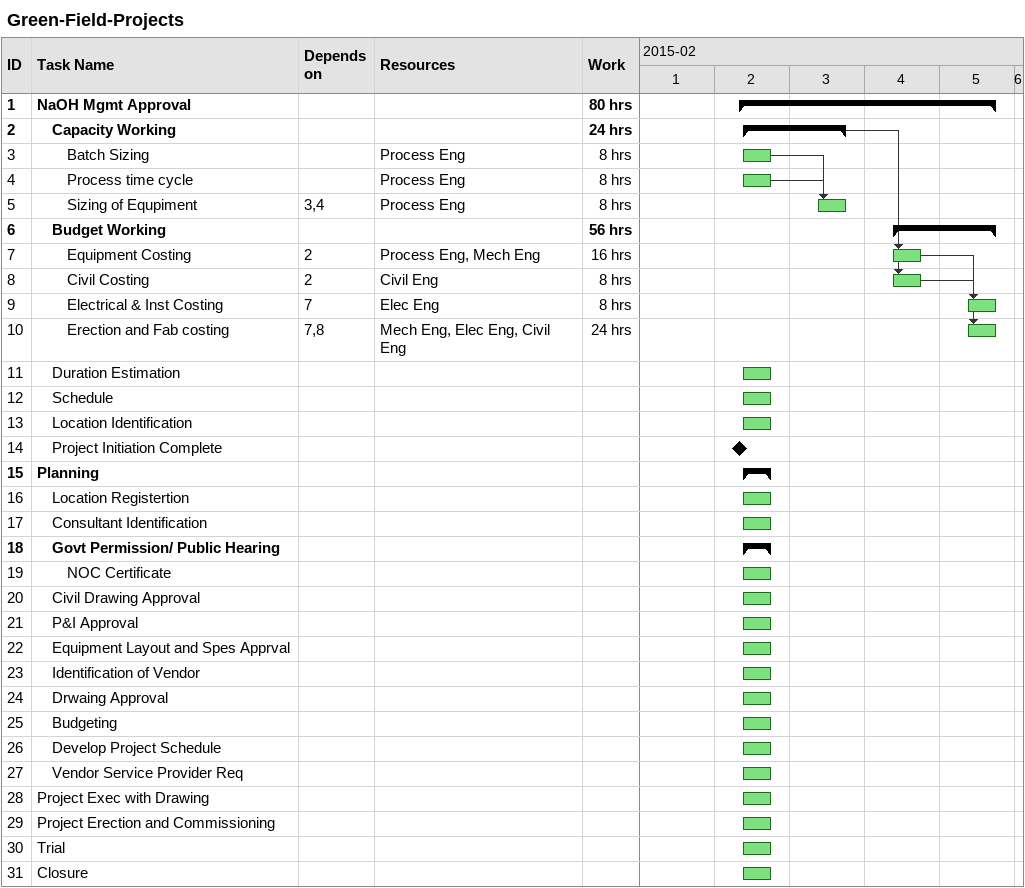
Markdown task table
Green-Field-Projects

| ID | Level | Task | Start | Finish | Predecessors | Resources | Work (h) |
|---|---|---|---|---|---|---|---|
| 1 | 1 | **NaOH Mgmt Approval** | 2015-02-02 | 2015-02-05 |  |  | 80 |
| 2 | 2 | **Capacity Working** | 2015-02-02 | 2015-02-03 |  |  | 24 |
| 3 | 3 | Batch Sizing | 2015-02-02 | 2015-02-02 |  | Process Eng | 8 |
| 4 | 3 | Process time cycle | 2015-02-02 | 2015-02-02 |  | Process Eng | 8 |
| 5 | 3 | Sizing of Equpiment | 2015-02-03 | 2015-02-03 | 3, 4 | Process Eng | 8 |
| 6 | 2 | **Budget Working** | 2015-02-04 | 2015-02-05 |  |  | 56 |
| 7 | 3 | Equipment Costing | 2015-02-04 | 2015-02-04 | 2 | Process Eng, Mech Eng | 16 |
| 8 | 3 | Civil Costing | 2015-02-04 | 2015-02-04 | 2 | Civil Eng | 8 |
| 9 | 3 | Electrical & Inst Costing | 2015-02-05 | 2015-02-05 | 7 | Elec Eng | 8 |
| 10 | 3 | Erection and Fab costing | 2015-02-05 | 2015-02-05 | 7, 8 | Mech Eng, Elec Eng, Civil Eng | 24 |
| 11 | 2 | Duration Estimation | 2015-02-02 | 2015-02-02 |  |  |  |
| 12 | 2 | Schedule | 2015-02-02 | 2015-02-02 |  |  |  |
| 13 | 2 | Location Identification | 2015-02-02 | 2015-02-02 |  |  |  |
| 14 | 2 | Project Initiation Complete (milestone) | 2015-02-02 | 2015-02-02 |  |  |  |
| 15 | 1 | **Planning** | 2015-02-02 | 2015-02-02 |  |  |  |
| 16 | 2 | Location Registertion | 2015-02-02 | 2015-02-02 |  |  |  |
| 17 | 2 | Consultant Identification | 2015-02-02 | 2015-02-02 |  |  |  |
| 18 | 2 | **Govt Permission/ Public Hearing** | 2015-02-02 | 2015-02-02 |  |  |  |
| 19 | 3 | NOC Certificate | 2015-02-02 | 2015-02-02 |  |  |  |
| 20 | 2 | Civil Drawing Approval | 2015-02-02 | 2015-02-02 |  |  |  |
| 21 | 2 | P&I Approval | 2015-02-02 | 2015-02-02 |  |  |  |
| 22 | 2 | Equipment Layout and Spes Apprval | 2015-02-02 | 2015-02-02 |  |  |  |
| 23 | 2 | Identification of Vendor | 2015-02-02 | 2015-02-02 |  |  |  |
| 24 | 2 | Drwaing Approval | 2015-02-02 | 2015-02-02 |  |  |  |
| 25 | 2 | Budgeting | 2015-02-02 | 2015-02-02 |  |  |  |
| 26 | 2 | Develop Project Schedule | 2015-02-02 | 2015-02-02 |  |  |  |
| 27 | 2 | Vendor Service Provider Req | 2015-02-02 | 2015-02-02 |  |  |  |
| 28 | 1 | Project Exec with Drawing | 2015-02-02 | 2015-02-02 |  |  |  |
| 29 | 1 | Project Erection and Commissioning | 2015-02-02 | 2015-02-02 |  |  |  |
| 30 | 1 | Trial | 2015-02-02 | 2015-02-02 |  |  |  |
| 31 | 1 | Closure | 2015-02-02 | 2015-02-02 |  |  |  |
